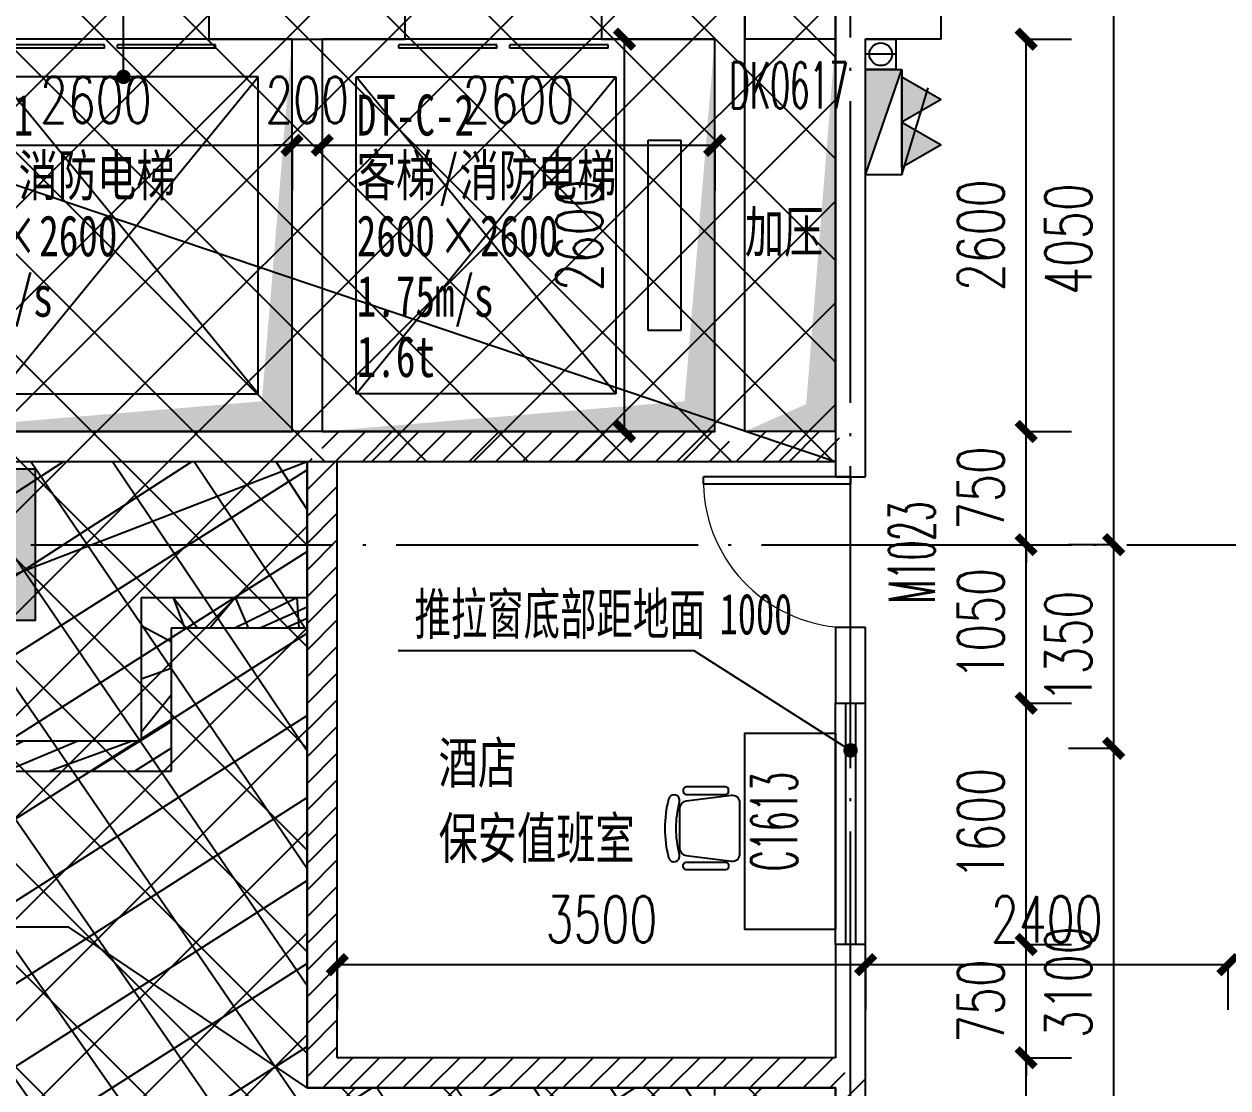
# Model space of a CAD drawing. Header units: millimetres. Extents: x 12325263 to 13848842, y -1463133 to 573208.
# Drawn here: x 12559322 to 12567297, y -877887 to -870837 of the extents above; entities that cross this region are included whole.
import ezdxf
from ezdxf.xclip import XClip

# ---------------------------------------------------------------- set-up
doc = ezdxf.new("R2010")
doc.units = ezdxf.units.MM
doc.header["$LTSCALE"] = 1000
doc.header["$XCLIPFRAME"] = 0
for name, pattern in [('-2F平面$0$DASH', [0.35, 0.25, -0.1]), ('DASH', [0.35, 0.25, -0.1]), ('DASHED', [19.049999999999997, 12.7, -6.35]), ('DOTE', [2.4200000000000004, 2, -0.2, 0.02, -0.2])]:
    doc.linetypes.add(name, pattern=pattern)
for name, color, linetype in [('#s-灭火器', 20, 'Continuous'), ('A-ANNO-DIMS', 83, 'Continuous'), ('A-ANNO-IDEN', 2, 'Continuous'), ('A-ANNO-TEXT', 7, 'Continuous'), ('A-AXIS', 16, 'DOTE'), ('A-COLS', 6, 'Continuous'), ('A-DOOR', 2, 'Continuous'), ('A-WALL', 5, 'Continuous'), ('A-WALL-PATT', 8, 'Continuous'), ('A_WALL(防火墙)', 151, 'Continuous'), ('AXIS', 3, 'Continuous'), ('DIM_COOR', 7, 'Continuous'), ('DOOR_FIRE_TEXT', 7, 'Continuous'), ('EQUIP_消火栓', 7, 'Continuous'), ('fit', 2, 'Continuous'), ('fur202301', 252, 'Continuous'), ('PARTS-STAIR', 2, 'Continuous'), ('PUB_DIM', 83, 'Continuous'), ('PUB_HATCH', 8, 'Continuous'), ('PUB_TEXT', 7, 'Continuous'), ('VPIPE-消防高', 3, 'Continuous'), ('WALL', 5, 'Continuous'), ('WALL-SHATCH', 8, 'Continuous'), ('WINDOW', 4, 'Continuous'), ('WINDOW_TEXT', 7, 'Continuous'), ('建筑-楼板开洞', 251, 'Continuous'), ('水条件', 1, 'Continuous')]:
    doc.layers.add(name, color=color, linetype=linetype)
doc.styles.add('_TCH_DIM_T3', font='SIMPLEX.shx', dxfattribs={"width": 0.7058823529411765, "bigfont": 'GBCBIG.shx'})
doc.styles.add('_TCH_WINDOW', font='SIMPLEX', dxfattribs={"width": 0.7, "height": 3.5, "bigfont": 'GBCBIG'})
doc.styles.add('TITXV', font='', dxfattribs={"width": 0.7})
doc.styles.add('宋体', font='', dxfattribs={"width": 0.65})
doc.styles.get('TITXV').set_extended_font_data('SimSun')
doc.styles.get('宋体').set_extended_font_data('SimSun')
doc.dimstyles.new('_TCH_ARCH&&120', dxfattribs={"dimtxt": 306, "dimasz": 120, "dimexe": 300, "dimexo": 360, "dimgap": 147, "dimtad": 1, "dimdec": 0, "dimzin": 0, "dimdsep": 46, "dimtxsty": '_TCH_DIM_T3', "dimblk": 'ARCHTICK', "dimcen": 0.09, "dimclrt": 7, "dimazin": 2, "dimtfac": 1, "dimtdec": 0, "dimtix": 1, "dimtmove": 2, "dimatfit": 3, "dimfxl": 1, "dimfxlon": 1, "dimtolj": 1, "dimtzin": 0, "dimarcsym": 0})
pattern_1 = [(45, (0, 89.755675), (-88.38838300365748, 88.3883830036575), [])]

# ---------------------------------------------------------------- blocks, each defined once
blk = doc.blocks.new('adgshg13-A$C7F010FC0')
at = {"layer": 'WALL-SHATCH'}
h = blk.add_hatch(color=256, dxfattribs=at)
h.dxf.hatch_style = 1
h.paths.add_polyline_path([(-60384.17120504379, -16880.89509773254), (-763.1647881269455, 197.4793643951416), (12587.61850607395, -13153.30393266678), (12587.61850607395, -157996.0197629929), (-162964.8506313562, -188820.4315237999), (-171262.3814957142, -180522.900662899), (-171262.3814957142, -31310.89849328995), (-150707.1909123659, -10755.70791006088), (-131860.0775495768, -7980.895098209381), (-99162.38149428368, -7980.895098209381), (-99162.38149428368, -4980.895097732544), (-76620.42811572552, -4980.895097732544), (-70107.65229141712, -16880.89509773254)], flags=16)
h.paths.add_polyline_path([(-60091.22944009304, -16380.89510011673), (-646.8769880533218, 646.876989364624), (12987.61850607395, -12987.61850786209), (12987.61850607395, -158331.9049158096), (-163100.5840539932, -189250.3835258484), (-171662.3814958334, -180688.5860877037), (-171662.3814958334, -31145.21306848526), (-150777.8961598873, -10260.7277340889), (-131896.6870943308, -7480.895098209381), (-99562.38149428368, -7480.895098209381), (-99562.38149428368, -4580.895097732544), (-76365.55243730545, -4580.895097732544), (-69907.50581622124, -16380.89510774612)])
blk = doc.blocks.new('A$C4C7A72D3')
at = {"layer": 'fit', "linetype": '-2F平面$0$DASH'}
h = blk.add_hatch(dxfattribs=at)
h.set_pattern_fill('ANSI37', color=8, scale=150)
h.set_pattern_definition([(44.99999999999999, (-711443047.616937, -2542138319.687237), (-336.7596045400931, 336.7596045400928), []), (134.9999999999999, (-711443047.616937, -2542138319.687237), (-336.7596045400928, -336.7596045400931), [])])
h.paths.add_polyline_path([(163881.6410582066, 64587.39208364557), (162601.2287706137, 64362.57132816431), (163439.9728262275, 59585.70995903271), (164227.8248304091, 59724.04463672615), (165144.4022345543, 54503.90228319378), (171152.5879560634, 55558.84810638288), (170599.2941913605, 58709.97915077372), (171386.7466709428, 58849.46565151331), (170669.1301754508, 62935.69982051733), (164365.9030095134, 61828.93797922111)])
h = blk.add_hatch(dxfattribs=at)
h.set_pattern_fill('ANSI32', color=8, scale=20)
h.set_pattern_definition([(44.99999999999999, (-711443082.2047597, -2542138122.700715), (-134.7038418160373, 134.7038418160373), []), (44.99999999999999, (-711442992.4021602, -2542138122.700716), (-134.7038418160373, 134.7038418160373), [])])
h.paths.add_polyline_path([(167412.0052145664, 61247.6116523759), (167377.4146604538, 61444.59767580032), (166294.2893261909, 61254.41601610184), (166458.5711350441, 60318.78927993798), (163602.3715017941, 59817.28428935981), (162832.8031002283, 64200.17265272443), (163916.2288852725, 64390.40558099793), (163881.6408176217, 64587.39204120566), (162601.2287706137, 64362.57132816431), (163439.9728262275, 59585.70995903271), (164227.8248304091, 59724.04463672615), (165023.3448408637, 55193.35504150344), (165220.3313435316, 55227.9428687098), (164424.8113330398, 59758.63246393274), (166690.1454645395, 60156.39060401614), (166525.8636134733, 61092.01758098672)])
h = blk.add_hatch(dxfattribs=at)
h.set_pattern_fill('ANSI31', color=8, scale=20)
h.set_pattern_definition([(44.99999999999999, (-711445672.751024, -2542138983.683714), (-44.90128060534576, 44.90128060534577), [])])
h.paths.add_polyline_path([(167377.4146603141, 61444.597676754), (167574.4011206627, 61479.18574380875), (167418.4437105656, 62364.95512914634), (167221.4572502375, 62330.36706161522)])
at = {"layer": 'fit', "color": 8, "linetype": '-2F平面$0$DASH'}
blk.add_lwpolyline([(163881.6410582066, 64587.39208364557), (162601.2287706137, 64362.57132816431), (163439.9728262275, 59585.70995903271), (164227.8248304091, 59724.04463672615), (165144.4022345543, 54503.90228319378), (171152.5879560634, 55558.84810638288), (170599.2941913605, 58709.97915077372), (171386.7466709428, 58849.46565151331), (170669.1301754508, 62935.69982051733), (164365.9030095134, 61828.93797922111)], close=True, dxfattribs=at)
at = {"layer": 'WALL'}
for p, q in [((166294.2893260717, 61254.4160161044), (167377.4146602154, 61444.59767580195)), ((167377.4146603346, 61444.59767627716), (167574.4011208899, 61479.18574333331)), ((166294.2893261909, 61254.41601610184), (166458.5711350441, 60318.78927993798)), ((166525.8636133522, 61092.01758098719), (167412.0052143335, 61247.6116523745)), ((166525.8636134733, 61092.01758098672), (166690.1454645395, 60156.39060401614)), ((163602.3715017941, 59817.28428935981), (166458.5711350441, 60318.78927993798)), ((164424.8113330398, 59758.63246393274), (166690.1454645395, 60156.39060401614))]:
    blk.add_line(p, q, dxfattribs=at)
at = {"layer": 'WALL', "color": 1}
blk.add_blockref('adgshg13-A$C7F010FC0', (210433.0120974779, 205503.5692701337), dxfattribs=at)
blk = doc.blocks.new('qlzw')
at = {"layer": 'A-AXIS'}
for p, q in [((12431366.81071017, 979489.7590900625), (12431366.81071017, 1082089.759090747)), ((12411416.81071017, 1007589.759090065), (12486866.81071017, 1007589.759090064))]:
    blk.add_line(p, q, dxfattribs=at)
blk = doc.blocks.new('A$C3FC35F4C')
at = {"layer": 'DIM_COOR', "color": 3}
for p, q in [((1000645.045829806, 162896.0337395533), (993859.5947386585, 165185.5284511345)), ((997145.0458303876, 162895.9641586272), (993180.6118974611, 161366.4709472908)), ((995565.9347560816, 159812.2867292138), (992724.6347560815, 159812.2867292138)), ((997145.1283337269, 158745.9641599581), (995565.9347560816, 159812.2867292138))]:
    blk.add_line(p, q, dxfattribs=at)
blk = doc.blocks.new('_FZH')
blk.add_lwpolyline([(-0.5, -0.5), (0.5, -0.5), (0.5, 0.5), (-0.5, 0.5)], close=True)
at = {"layer": 'PUB_HATCH'}
blk.add_solid([(-0.5, -0.5), (0.5, -0.5), (-0.5, 0.5), (0.5, 0.5)], dxfattribs=at)
blk = doc.blocks.new('asdfdsfds')
at = {"layer": 'A-COLS', "xscale": 1600, "yscale": 1000, "zscale": 1000}
blk.add_blockref('_FZH', (-45699.98514391296, 11600.00000000233), dxfattribs=at)
blk = doc.blocks.new('asdfasfasdfas')
at = {"layer": 'PARTS-STAIR'}
for p, q in [((-860.1712815016508, 2100.001007458195), (-860.1738447807729, 0.001007297309115529)), ((-860.1738447807729, 0.001007297309115529), (860.1764080580324, 2099.998992863577)), ((860.1764080580324, 2099.998992863577), (-860.1712815016508, 2100.001007458195)), ((860.1738447807729, -0.001007297309115529), (-860.1712815016508, 2100.001007458195)), ((860.1738447807729, -0.001007297309115529), (860.1764080580324, 2099.998992863577)), ((-1290.171795705333, 1680.001532681054), (-1290.173334321007, 420.0015328919981)), ((-1075.171795690432, 1680.001271106536), (-1290.171795705333, 1680.001532681054)), ((-1075.173334306106, 420.0012713174801), (-1075.171795690432, 1680.001271106536)), ((-1290.173334321007, 420.0015328919981), (-1075.173334306106, 420.0012713174801)), ((-860.1738447807729, 0.001007297309115529), (860.1738447807729, -0.001007297309115529))]:
    blk.add_line(p, q, dxfattribs=at)
blk = doc.blocks.new('_ArchTick')
at = {"color": 0, "linetype": 'ByBlock', "const_width": 0.4}
blk.add_lwpolyline([(-0.5, -0.5), (0.5, 0.5)], dxfattribs=at)
blk = doc.blocks.new('*D5396')
at = {"layer": 'A-ANNO-DIMS', "color": 0, "lineweight": -2, "transparency": 16777216}
for p, q in [((-1514.827746318653, 597.7836512923178), (-1514.827746318653, 296.7836512923178)), ((-1514.827746318653, 596.7836512923178), (1085.172252992168, 596.7836512923178)), ((1085.172252992168, 597.7836512923178), (1085.172252992168, 296.7836512923178))]:
    blk.add_line(p, q, dxfattribs=at)
at = {"layer": 'Defpoints', "color": 0, "transparency": 16777216}
for p in [(-1514.827746318653, 1299.99871909013), (1085.172252992168, 1299.998719090129), (1085.172252992168, 596.7836512923178)]:
    blk.add_point(p, dxfattribs=at)
at = {"layer": 'A-ANNO-DIMS', "color": 0, "lineweight": -2, "transparency": 16777216, "xscale": 120, "yscale": 120, "zscale": 120, "rotation": 180}
blk.add_blockref('_ArchTick', (-1514.827746318653, 596.7836512923178), dxfattribs=at)
at = {"layer": 'A-ANNO-DIMS', "color": 0, "lineweight": -2, "transparency": 16777216, "xscale": 120, "yscale": 120, "zscale": 120}
blk.add_blockref('_ArchTick', (1085.172252992168, 596.7836512923178), dxfattribs=at)
at = {"layer": 'A-ANNO-DIMS', "color": 7, "transparency": 16777216, "insert": (-214.8277466632426, 896.7836512923179), "char_height": 306, "attachment_point": 5, "style": '_TCH_DIM_T3'}
blk.add_mtext('\\A1;2600', dxfattribs=at)
blk = doc.blocks.new('*D5397')
at = {"layer": 'A-ANNO-DIMS', "color": 0, "lineweight": -2, "transparency": 16777216}
for p, q in [((1085.172252992168, 596.7836512923175), (965.1722529921681, 596.7836512923175)), ((1085.172252992168, 597.7836512923175), (1085.172252992168, 296.7836512923175)), ((1085.172252992168, 596.7836512923175), (1285.172252992168, 596.7836512923175)), ((1285.172252992168, 597.7836512923175), (1285.172252992168, 296.7836512923175)), ((1285.172252992168, 596.7836512923175), (1405.172252992168, 596.7836512923175))]:
    blk.add_line(p, q, dxfattribs=at)
at = {"layer": 'Defpoints', "color": 0, "transparency": 16777216}
for p in [(1085.172252992168, 1299.998719090129), (1285.172252992168, 1299.998719090129), (1285.172252992168, 596.7836512923175)]:
    blk.add_point(p, dxfattribs=at)
at = {"layer": 'A-ANNO-DIMS', "color": 0, "lineweight": -2, "transparency": 16777216, "xscale": 120, "yscale": 120, "zscale": 120}
blk.add_blockref('_ArchTick', (1085.172252992168, 596.7836512923175), dxfattribs=at)
at = {"layer": 'A-ANNO-DIMS', "color": 0, "lineweight": -2, "transparency": 16777216, "xscale": 120, "yscale": 120, "zscale": 120, "rotation": 180}
blk.add_blockref('_ArchTick', (1285.172252992168, 596.7836512923175), dxfattribs=at)
at = {"layer": 'A-ANNO-DIMS', "color": 7, "transparency": 16777216, "insert": (1185.172252992168, 896.7836512923175), "char_height": 306, "attachment_point": 5, "style": '_TCH_DIM_T3'}
blk.add_mtext('\\A1;200', dxfattribs=at)
blk = doc.blocks.new('*D5398')
at = {"layer": 'A-ANNO-DIMS', "color": 0, "lineweight": -2, "transparency": 16777216}
for p, q in [((1285.172252992168, 597.7836512923171), (1285.172252992168, 296.7836512923171)), ((1285.172252992168, 596.7836512923171), (3885.172253692523, 596.7836512923171)), ((3885.172253692523, 597.7836512923171), (3885.172253692523, 296.7836512923171))]:
    blk.add_line(p, q, dxfattribs=at)
at = {"layer": 'Defpoints', "color": 0, "transparency": 16777216}
for p in [(1285.172252992168, 1299.998719090129), (3885.172253692523, 1299.998719090129), (3885.172253692523, 596.7836512923171)]:
    blk.add_point(p, dxfattribs=at)
at = {"layer": 'A-ANNO-DIMS', "color": 0, "lineweight": -2, "transparency": 16777216, "xscale": 120, "yscale": 120, "zscale": 120, "rotation": 180}
blk.add_blockref('_ArchTick', (1285.172252992168, 596.7836512923171), dxfattribs=at)
at = {"layer": 'A-ANNO-DIMS', "color": 0, "lineweight": -2, "transparency": 16777216, "xscale": 120, "yscale": 120, "zscale": 120}
blk.add_blockref('_ArchTick', (3885.172253692523, 596.7836512923171), dxfattribs=at)
at = {"layer": 'A-ANNO-DIMS', "color": 7, "transparency": 16777216, "insert": (2585.172253342345, 896.7836512923172), "char_height": 306, "attachment_point": 5, "style": '_TCH_DIM_T3'}
blk.add_mtext('\\A1;2600', dxfattribs=at)
blk = doc.blocks.new('*D5399')
at = {"layer": 'A-ANNO-DIMS', "color": 0, "lineweight": -2, "transparency": 16777216}
for p, q in [((3289.351175632328, 1299.998719340889), (2988.351175632328, 1299.998719340889)), ((3288.351175632327, -1300.001281042816), (3288.351175632328, 1299.998719340889)), ((3289.351175632327, -1300.001281042816), (2988.351175632327, -1300.001281042816))]:
    blk.add_line(p, q, dxfattribs=at)
at = {"layer": 'Defpoints', "color": 0, "transparency": 16777216}
for p in [(3288.351175632328, 1299.998719340889), (3885.172253692523, 1299.998719340889), (3885.172253692522, -1300.001281042816)]:
    blk.add_point(p, dxfattribs=at)
at = {"layer": 'A-ANNO-DIMS', "color": 0, "lineweight": -2, "transparency": 16777216, "xscale": 120, "yscale": 120, "zscale": 120}
for p, rotation in [((3288.351175632328, 1299.998719340889), 90), ((3288.351175632327, -1300.001281042816), 270)]:
    blk.add_blockref('_ArchTick', p, dxfattribs=dict(at, rotation=rotation))
at = {"layer": 'A-ANNO-DIMS', "color": 7, "transparency": 16777216, "insert": (2988.351175632328, -0.001280850962694781), "char_height": 306, "attachment_point": 5, "rotation": 90, "style": '_TCH_DIM_T3'}
blk.add_mtext('\\A1;2600', dxfattribs=at)
blk = doc.blocks.new('管位')
at = {"layer": '水条件'}
blk.add_line((12573125.95161151, 675360.3646074757), (12573125.95161151, 675160.3646074757), dxfattribs=at)
blk.add_lwpolyline([(12573025.95161151, 675360.3646074757), (12573225.95161151, 675360.3646074757), (12573225.95161151, 675160.3646074757), (12573025.95161151, 675160.3646074757)], close=True, dxfattribs=at)
blk = doc.blocks.new('灭火器')
at = {"layer": '#s-灭火器', "ltscale": 1000}
for points in [[(292444.1076592965, 59706.6250948105), (292144.1076592965, 59706.6250948105), (292294.1076592965, 59446.81747367606)], [(292744.1076592965, 59706.6250948105), (292444.1076592965, 59706.6250948105), (292594.1076592965, 59446.81747367606)]]:
    blk.add_hatch(color=256, dxfattribs=at).paths.add_polyline_path(points)
for points in [[(292294.1076592965, 59446.81747367606), (292444.1076592965, 59706.6250948105), (292144.1076592965, 59706.6250948105)], [(292594.1076592965, 59446.81747367606), (292744.1076592965, 59706.6250948105), (292444.1076592965, 59706.6250948105)]]:
    blk.add_lwpolyline(points, close=True, dxfattribs=at)
blk = doc.blocks.new('$TWTSYS$00000508')
for p, q in [((-0.5, 0.5), (0.3236161731911125, 1.224064056863426)), ((-0.5, 0.5), (-0.5, -0.5)), ((-0.5, -0.5), (0.5, 0.5)), ((0.5, 0.5), (-0.5, 0.5)), ((0.5, -0.5), (0.5, 0.5)), ((-0.5, -0.5), (0.5, -0.5))]:
    blk.add_line(p, q)
blk.add_solid([(0.5, -0.5), (0.5, 0.5), (-0.5, -0.5)])
blk = doc.blocks.new('消火栓')
at = {"layer": '#s-灭火器', "rotation": 180.0000000000001}
blk.add_blockref('灭火器', (12864422.05702452, 734931.81413663), dxfattribs=at)
at = {"layer": 'EQUIP_消火栓', "xscale": 700, "yscale": 240, "zscale": 700}
blk.add_blockref('$TWTSYS$00000508', (12571977.94936522, 675105.1890418193), dxfattribs=at)
blk = doc.blocks.new('asdfasfasdfsdf')
at = {"layer": 'VPIPE-消防高'}
blk.add_circle((-3599.999999994412, -2399.999998485786), 75, dxfattribs=at)
at = {"xscale": -1, "rotation": 270}
blk.add_blockref('消火栓', (-678685.1890418809, -12574827.94936371), dxfattribs=at)
at = {"layer": '水条件', "rotation": 270}
blk.add_blockref('管位', (-678860.3646074701, 12570725.95161303), dxfattribs=at)
blk = doc.blocks.new('asdgag办公椅9')
at = {"layer": 'fur202301'}
for points in [[(49161.96669677459, 22959.28683401365), (48976.90145267732, 22774.22158988938, -0.3782424518881291), (48910.84908294119, 22770.10931807477), (48672.20054427534, 22955.72484811675, -0.4511234922854765), (48667.54223588854, 23030.54779804591), (48905.64048856869, 23268.64605076518, -0.4511234922854791), (48980.46343849786, 23263.98774238583), (49166.07896857709, 23025.33920375071, -0.3782424518881264)], [(49232.06863438152, 23064.74411069788), (49224.99756657146, 23057.6730428841, -0.4142135623730951), (49196.71329532377, 23057.67304288223), (49012.86553220078, 23241.52080597728, -0.4142135623730951), (49012.86553219706, 23269.80507722404), (49019.93660000898, 23276.87614503596, -0.4142135623730951), (49048.22087125666, 23276.87614503969), (49232.06863437966, 23093.02838194463, -0.4142135623730951)], [(49193.17776142247, 22990.49789866898, -1), (49257.78500333801, 22952.40716105606, -0.1270166537925833), (48983.78112564981, 22678.40328332409, -0.9999999999999882), (48945.69038802572, 22743.01052523591, 0.1270166537925834)], [(48871.4441760052, 22704.11965226382), (48878.51524381526, 22711.19072007667, 0.4142135623730951), (48878.5152438134, 22739.47499132343), (48694.6674806904, 22923.32275441755, 0.4142135623730951), (48666.38320944272, 22923.32275441661), (48659.31214163266, 22916.25168660376, 0.4142135623730951), (48659.31214163452, 22887.96741535608), (48843.15990475751, 22704.11965226289, 0.4142135623730951)]]:
    blk.add_lwpolyline(points, format="xyb", close=True, dxfattribs=at)
blk = doc.blocks.new('sdfgsdffhg')
at = {"layer": 'fur202301', "linetype": 'Continuous', "extrusion": (2.170334344805952e-40, 1.282845830419528e-47, -1), "elevation": -1.068789808654389e-08}
blk.add_lwpolyline([(16386.6261077635, -1480.047475090018), (16386.6260633897, -2780.36570142745), (16986.6260633897, -2780.365728500998), (16986.6261077635, -1480.047502163565)], close=True, dxfattribs=at)
at = {"layer": 'fur202301', "xscale": -1, "zscale": -1, "rotation": 314.9967020325728}
blk.add_blockref('asdgag办公椅9', (1105.178547952324, -52977.31950327544, 1.068789808654389e-08), dxfattribs=at)
blk = doc.blocks.new('*D4606')
at = {"layer": 'Defpoints', "color": 0, "transparency": 16777216}
for p in [(12564696.81071034, -870936.7857480065), (12565960, -870936.7857480065), (12564696.81071034, -873536.7857494808)]:
    blk.add_point(p, dxfattribs=at)
at = {"layer": 'PUB_DIM', "color": 0, "lineweight": -2, "transparency": 16777216}
for p, q in [((12565959, -870936.7857480065), (12566260, -870936.7857480065)), ((12565960, -873536.7857494808), (12565960, -870936.7857480065)), ((12565959, -873536.7857494808), (12566260, -873536.7857494808))]:
    blk.add_line(p, q, dxfattribs=at)
at = {"layer": 'PUB_DIM', "color": 0, "lineweight": -2, "transparency": 16777216, "xscale": 120, "yscale": 120, "zscale": 120}
for p, rotation in [((12565960, -870936.7857480065), 90), ((12565960, -873536.7857494808), 270)]:
    blk.add_blockref('_ArchTick', p, dxfattribs=dict(at, rotation=rotation))
at = {"layer": 'PUB_DIM', "color": 7, "transparency": 16777216, "insert": (12565660, -872236.7857487417), "char_height": 306, "attachment_point": 5, "rotation": 90, "style": '_TCH_DIM_T3'}
blk.add_mtext('\\A1;2600', dxfattribs=at)
blk = doc.blocks.new('*D4607')
at = {"layer": 'Defpoints', "color": 0, "transparency": 16777216}
for p in [(12564696.81071034, -873536.7857494808), (12565960, -873536.7857494808), (12564696.81071034, -874286.7857499644)]:
    blk.add_point(p, dxfattribs=at)
at = {"layer": 'PUB_DIM', "color": 0, "lineweight": -2, "transparency": 16777216}
for p, q in [((12565960, -873536.7857494808), (12565960, -873416.7857494808)), ((12565959, -873536.7857494808), (12566260, -873536.7857494808)), ((12565960, -874286.7857499644), (12565960, -873536.7857494808)), ((12565959, -874286.7857499644), (12566260, -874286.7857499644)), ((12565960, -874286.7857499644), (12565960, -874406.7857499644))]:
    blk.add_line(p, q, dxfattribs=at)
at = {"layer": 'PUB_DIM', "color": 0, "lineweight": -2, "transparency": 16777216, "xscale": 120, "yscale": 120, "zscale": 120}
for p, rotation in [((12565960, -873536.7857494808), 270), ((12565960, -874286.7857499644), 90)]:
    blk.add_blockref('_ArchTick', p, dxfattribs=dict(at, rotation=rotation))
at = {"layer": 'PUB_DIM', "color": 7, "transparency": 16777216, "insert": (12565660, -873911.7857497206), "char_height": 306, "attachment_point": 5, "rotation": 90, "style": '_TCH_DIM_T3'}
blk.add_mtext('\\A1;750', dxfattribs=at)
blk = doc.blocks.new('*D4608')
at = {"layer": 'Defpoints', "color": 0, "transparency": 16777216}
for p in [(12564696.81071034, -874286.7857499644), (12565960, -874286.7857499644), (12564696.81071034, -875336.7857488965)]:
    blk.add_point(p, dxfattribs=at)
at = {"layer": 'PUB_DIM', "color": 0, "lineweight": -2, "transparency": 16777216}
for p, q in [((12565959, -874286.7857499644), (12566260, -874286.7857499644)), ((12565960, -875336.7857488965), (12565960, -874286.7857499644)), ((12565959, -875336.7857488965), (12566260, -875336.7857488965))]:
    blk.add_line(p, q, dxfattribs=at)
at = {"layer": 'PUB_DIM', "color": 0, "lineweight": -2, "transparency": 16777216, "xscale": 120, "yscale": 120, "zscale": 120}
for p, rotation in [((12565960, -874286.7857499644), 90), ((12565960, -875336.7857488965), 270)]:
    blk.add_blockref('_ArchTick', p, dxfattribs=dict(at, rotation=rotation))
at = {"layer": 'PUB_DIM', "color": 7, "transparency": 16777216, "insert": (12565660, -874811.7857494286), "char_height": 306, "attachment_point": 5, "rotation": 90, "style": '_TCH_DIM_T3'}
blk.add_mtext('\\A1;1050', dxfattribs=at)
blk = doc.blocks.new('*D4609')
at = {"layer": 'Defpoints', "color": 0, "transparency": 16777216}
for p in [(12564696.81071034, -875336.7857488965), (12565960, -875336.7857488965), (12564696.81071034, -876936.7857488967)]:
    blk.add_point(p, dxfattribs=at)
at = {"layer": 'PUB_DIM', "color": 0, "lineweight": -2, "transparency": 16777216}
for p, q in [((12565959, -875336.7857488965), (12566260, -875336.7857488965)), ((12565960, -876936.7857488967), (12565960, -875336.7857488965)), ((12565959, -876936.7857488967), (12566260, -876936.7857488967))]:
    blk.add_line(p, q, dxfattribs=at)
at = {"layer": 'PUB_DIM', "color": 0, "lineweight": -2, "transparency": 16777216, "xscale": 120, "yscale": 120, "zscale": 120}
for p, rotation in [((12565960, -875336.7857488965), 90), ((12565960, -876936.7857488967), 270)]:
    blk.add_blockref('_ArchTick', p, dxfattribs=dict(at, rotation=rotation))
at = {"layer": 'PUB_DIM', "color": 7, "transparency": 16777216, "insert": (12565660, -876136.7857488947), "char_height": 306, "attachment_point": 5, "rotation": 90, "style": '_TCH_DIM_T3'}
blk.add_mtext('\\A1;1600', dxfattribs=at)
blk = doc.blocks.new('*D4610')
at = {"layer": 'Defpoints', "color": 0, "transparency": 16777216}
for p in [(12564696.81071034, -876936.7857488967), (12565960, -876936.7857488967), (12564696.81071034, -877686.7857499091)]:
    blk.add_point(p, dxfattribs=at)
at = {"layer": 'PUB_DIM', "color": 0, "lineweight": -2, "transparency": 16777216}
for p, q in [((12565960, -876936.7857488967), (12565960, -876816.7857488967)), ((12565959, -876936.7857488967), (12566260, -876936.7857488967)), ((12565960, -877686.7857499091), (12565960, -876936.7857488967)), ((12565959, -877686.7857499091), (12566260, -877686.7857499091)), ((12565960, -877686.7857499091), (12565960, -877806.7857499091))]:
    blk.add_line(p, q, dxfattribs=at)
at = {"layer": 'PUB_DIM', "color": 0, "lineweight": -2, "transparency": 16777216, "xscale": 120, "yscale": 120, "zscale": 120}
for p, rotation in [((12565960, -876936.7857488967), 270), ((12565960, -877686.7857499091), 90)]:
    blk.add_blockref('_ArchTick', p, dxfattribs=dict(at, rotation=rotation))
at = {"layer": 'PUB_DIM', "color": 7, "transparency": 16777216, "insert": (12565660, -877311.7857494008), "char_height": 306, "attachment_point": 5, "rotation": 90, "style": '_TCH_DIM_T3'}
blk.add_mtext('\\A1;750', dxfattribs=at)
blk = doc.blocks.new('*D4611')
at = {"layer": 'Defpoints', "color": 0, "transparency": 16777216}
for p in [(12564696.81071034, -877686.7857499091), (12565960, -877686.7857499091), (12564696.81071034, -880886.7857499644)]:
    blk.add_point(p, dxfattribs=at)
at = {"layer": 'PUB_DIM', "color": 0, "lineweight": -2, "transparency": 16777216}
for p, q in [((12565959, -877686.7857499091), (12566260, -877686.7857499091)), ((12565960, -880886.7857499644), (12565960, -877686.7857499091)), ((12565959, -880886.7857499644), (12566260, -880886.7857499644))]:
    blk.add_line(p, q, dxfattribs=at)
at = {"layer": 'PUB_DIM', "color": 0, "lineweight": -2, "transparency": 16777216, "xscale": 120, "yscale": 120, "zscale": 120}
for p, rotation in [((12565960, -877686.7857499091), 90), ((12565960, -880886.7857499644), 270)]:
    blk.add_blockref('_ArchTick', p, dxfattribs=dict(at, rotation=rotation))
at = {"layer": 'PUB_DIM', "color": 7, "transparency": 16777216, "insert": (12565660, -879286.7857499347), "char_height": 306, "attachment_point": 5, "rotation": 90, "style": '_TCH_DIM_T3'}
blk.add_mtext('\\A1;3200', dxfattribs=at)
blk = doc.blocks.new('*D4634')
at = {"layer": 'Defpoints', "color": 0, "transparency": 16777216}
for p in [(12566540.00052233, -870236.7857595088), (12567196.81120635, -870236.7857595088), (12567196.81133394, -874286.7857229711)]:
    blk.add_point(p, dxfattribs=at)
at = {"layer": 'PUB_DIM', "color": 0, "lineweight": -2, "transparency": 16777216}
for p, q in [((12566541.00052233, -870236.7857595088), (12566240.00052233, -870236.7857595088)), ((12566540.00052233, -874286.7857229711), (12566540.00052233, -870236.7857595088)), ((12566541.00052233, -874286.7857229711), (12566240.00052233, -874286.7857229711))]:
    blk.add_line(p, q, dxfattribs=at)
at = {"layer": 'PUB_DIM', "color": 0, "lineweight": -2, "transparency": 16777216, "xscale": 120, "yscale": 120, "zscale": 120}
for p, rotation in [((12566540.00052233, -870236.7857595088), 90), ((12566540.00052233, -874286.7857229711), 270)]:
    blk.add_blockref('_ArchTick', p, dxfattribs=dict(at, rotation=rotation))
at = {"layer": 'PUB_DIM', "color": 7, "transparency": 16777216, "insert": (12566240.00052233, -872261.785741238), "char_height": 306, "attachment_point": 5, "rotation": 90, "style": '_TCH_DIM_T3'}
blk.add_mtext('\\A1;4050', dxfattribs=at)
blk = doc.blocks.new('*D4635')
at = {"layer": 'Defpoints', "color": 0, "transparency": 16777216}
for p in [(12566540.00060739, -874286.7857229717), (12567196.81133394, -874286.7857229717), (12567196.81137647, -875636.7858688257)]:
    blk.add_point(p, dxfattribs=at)
at = {"layer": 'PUB_DIM', "color": 0, "lineweight": -2, "transparency": 16777216}
for p, q in [((12566541.00060739, -874286.7857229717), (12566240.00060739, -874286.7857229717)), ((12566540.00060739, -875636.7858688257), (12566540.00060739, -874286.7857229717)), ((12566541.00060739, -875636.7858688257), (12566240.00060739, -875636.7858688257))]:
    blk.add_line(p, q, dxfattribs=at)
at = {"layer": 'PUB_DIM', "color": 0, "lineweight": -2, "transparency": 16777216, "xscale": 120, "yscale": 120, "zscale": 120}
for p, rotation in [((12566540.00060739, -874286.7857229717), 90), ((12566540.00060739, -875636.7858688257), 270)]:
    blk.add_blockref('_ArchTick', p, dxfattribs=dict(at, rotation=rotation))
at = {"layer": 'PUB_DIM', "color": 7, "transparency": 16777216, "insert": (12566240.00060739, -874961.7857958967), "char_height": 306, "attachment_point": 5, "rotation": 90, "style": '_TCH_DIM_T3'}
blk.add_mtext('\\A1;1350', dxfattribs=at)
blk = doc.blocks.new('*D4636')
at = {"layer": 'Defpoints', "color": 0, "transparency": 16777216}
for p in [(12566540.00067749, -875636.7858688252), (12567196.81137647, -875636.7858688252), (12567196.81147413, -878736.7857533478)]:
    blk.add_point(p, dxfattribs=at)
at = {"layer": 'PUB_DIM', "color": 0, "lineweight": -2, "transparency": 16777216}
for p, q in [((12566541.00067749, -875636.7858688252), (12566240.00067749, -875636.7858688252)), ((12566540.00067749, -878736.7857533478), (12566540.00067749, -875636.7858688252)), ((12566541.00067749, -878736.7857533478), (12566240.00067749, -878736.7857533478))]:
    blk.add_line(p, q, dxfattribs=at)
at = {"layer": 'PUB_DIM', "color": 0, "lineweight": -2, "transparency": 16777216, "xscale": 120, "yscale": 120, "zscale": 120}
for p, rotation in [((12566540.00067749, -875636.7858688252), 90), ((12566540.00067749, -878736.7857533478), 270)]:
    blk.add_blockref('_ArchTick', p, dxfattribs=dict(at, rotation=rotation))
at = {"layer": 'PUB_DIM', "color": 7, "transparency": 16777216, "insert": (12566240.00067749, -877186.7858110844), "char_height": 306, "attachment_point": 5, "rotation": 90, "style": '_TCH_DIM_T3'}
blk.add_mtext('\\A1;3100', dxfattribs=at)
blk = doc.blocks.new('*D4767')
at = {"layer": 'A-ANNO-DIMS', "color": 0, "lineweight": -2, "transparency": 16777216}
for p, q in [((12564896.81071023, -877068.9999999953), (12564896.81071023, -877369.9999999953)), ((12564896.81071023, -877069.9999999953), (12567296.81071018, -877069.9999999953)), ((12567296.81071018, -877068.9999999953), (12567296.81071018, -877369.9999999953))]:
    blk.add_line(p, q, dxfattribs=at)
at = {"layer": 'Defpoints', "color": 0, "transparency": 16777216}
for p in [(12564896.81071023, -876250.000000148), (12567296.81071018, -876250), (12567296.81071018, -877069.9999999953)]:
    blk.add_point(p, dxfattribs=at)
at = {"layer": 'A-ANNO-DIMS', "color": 0, "lineweight": -2, "transparency": 16777216, "xscale": 120, "yscale": 120, "zscale": 120, "rotation": 180}
blk.add_blockref('_ArchTick', (12564896.81071023, -877069.9999999953), dxfattribs=at)
at = {"layer": 'A-ANNO-DIMS', "color": 0, "lineweight": -2, "transparency": 16777216, "xscale": 120, "yscale": 120, "zscale": 120}
blk.add_blockref('_ArchTick', (12567296.81071018, -877069.9999999953), dxfattribs=at)
at = {"layer": 'A-ANNO-DIMS', "color": 7, "transparency": 16777216, "insert": (12566096.81071021, -876769.9999999953), "char_height": 306, "attachment_point": 5, "style": '_TCH_DIM_T3'}
blk.add_mtext('\\A1;2400', dxfattribs=at)
blk = doc.blocks.new('*D4768')
at = {"layer": 'A-ANNO-DIMS', "color": 0, "lineweight": -2, "transparency": 16777216}
for p, q in [((12561396.81071037, -877069.0000001772), (12561396.81071037, -877370.0000001772)), ((12561396.81071037, -877070.0000001772), (12564896.81071023, -877070.0000001772)), ((12564896.81071023, -877069.0000001772), (12564896.81071023, -877370.0000001772))]:
    blk.add_line(p, q, dxfattribs=at)
at = {"layer": 'Defpoints', "color": 0, "transparency": 16777216}
for p in [(12561396.81071037, -876250.0000003638), (12564896.81071023, -876250.000000148), (12564896.81071023, -877070.0000001772)]:
    blk.add_point(p, dxfattribs=at)
at = {"layer": 'A-ANNO-DIMS', "color": 0, "lineweight": -2, "transparency": 16777216, "xscale": 120, "yscale": 120, "zscale": 120, "rotation": 180}
blk.add_blockref('_ArchTick', (12561396.81071037, -877070.0000001772), dxfattribs=at)
at = {"layer": 'A-ANNO-DIMS', "color": 0, "lineweight": -2, "transparency": 16777216, "xscale": 120, "yscale": 120, "zscale": 120}
blk.add_blockref('_ArchTick', (12564896.81071023, -877070.0000001772), dxfattribs=at)
at = {"layer": 'A-ANNO-DIMS', "color": 7, "transparency": 16777216, "insert": (12563146.8107103, -876770.0000001772), "char_height": 306, "attachment_point": 5, "style": '_TCH_DIM_T3'}
blk.add_mtext('\\A1;3500', dxfattribs=at)
blk = doc.blocks.new('$DorLib2D$00000001')
for p, q in [((0.45, 0.9750000000000001), (0.5000000000000002, 0.9750000000000001)), ((0.45, 0), (0.45, 0.9750000000000001)), ((0.5, 0), (0.5, 0.9750000000000001)), ((0.5, 0), (0.45, 0))]:
    blk.add_line(p, q)
at = {"lineweight": 13}
blk.add_arc((0.475, 0), 0.975, 91.4692835813538, 180, dxfattribs=at)
blk = doc.blocks.new('$DORLIB2D$00000127')
at = {"color": 0}
for points in [[(-0.5333333333328483, 0.7948983154366971), (-0.5333333333328483, 0.690405644187237)], [(-0.03333333333284827, 0.7948983154366971), (-0.5333333333328483, 0.7948983154366971)], [(-0.03333333333284827, 0.7948983154366971), (-0.03333333333284827, 0.690405644187237)], [(0.5333333333328483, 0.7948983154366971), (0.03333333333284827, 0.7948983154366971)], [(0.03333333333284827, 0.7948983154366971), (0.03333333333284827, 0.690405644187237)], [(0.5333333333328483, 0.7948983154366971), (0.5333333333328483, 0.690405644187237)], [(-0.03333333333284827, 0.690405644187237), (-0.5333333333328483, 0.690405644187237)], [(0.5333333333328483, 0.690405644187237), (0.03333333333284827, 0.690405644187237)], [(0.5, 0.4999999999999858), (-0.5, 0.4999999999999858)]]:
    blk.add_lwpolyline(points, dxfattribs=at)
blk = doc.blocks.new('$WINLIB2D$00000001')
at = {"color": 0}
for points in [[(-0.4999999999999964, 0.5000000000000142), (-0.4999999999999964, -0.4999999999999858)], [(-0.4999999999999964, 0.5000000000000142), (0.5000000000000036, 0.5000000000000142)], [(0.5000000000000036, -0.4999999999999858), (0.5000000000000036, 0.5000000000000142)], [(0.5000000000000036, 0.1666666666666714), (-0.4999999999999964, 0.1666666666666714)], [(0.5000000000000036, -0.1666666666666572), (-0.4999999999999964, -0.1666666666666572)], [(-0.4999999999999964, -0.4999999999999858), (0.5000000000000036, -0.4999999999999858)]]:
    blk.add_lwpolyline(points, dxfattribs=at)
blk = doc.blocks.new('asdfasdfsfsd')
at = {"layer": '建筑-楼板开洞'}
h = blk.add_hatch(color=256, dxfattribs=at)
h.dxf.hatch_style = 1
h.paths.add_polyline_path([(1085.172252992168, 1299.998719451251), (1085.172252349555, -1300.001280049561), (-1514.827746318653, -1300.001280681696), (885.1722523495555, -1100.001280049561)])
h = blk.add_hatch(color=256, dxfattribs=at)
h.dxf.hatch_style = 1
h.paths.add_polyline_path([(3885.172252992168, 1299.998719450785), (3885.172252349555, -1300.001280050026), (1285.172253681347, -1300.001280682161), (3685.172252349555, -1100.001280050026)])
for points in [[(-1514.827746318653, -1300.001281042816), (1085.172252992168, -1300.001281042816), (1085.172252992168, 1299.99871909013), (-1514.827746318653, 1299.99871909013)], [(1285.172252992168, -1300.001281042816), (3885.172252302989, -1300.001281042816), (3885.172252302989, 1299.99871909013), (1285.172252992168, 1299.99871909013)]]:
    blk.add_lwpolyline(points, close=True, dxfattribs=at)
blk.add_blockref('asdfasfasdfas', (-0.001281639561057091, -1050.000000080559))
at = {"xscale": -1}
blk.add_blockref('asdfasfasdfas', (2370.345788305625, -1050.000000080559), dxfattribs=at)
at = {"layer": 'A-ANNO-TEXT', "style": 'TITXV', "width": 0.7}
for s, p in [('DT-C-1', (-1406.27807287313, 660.9195196747314)), ('DT-C-2', (1514.067076357082, 660.922412937507)), ('客梯', (-1406.27807287313, 260.9195196747314)), ('消防电梯', (-725.7717437592063, 260.9195196747314)), ('客梯', (1514.067076357082, 260.922412937507)), ('消防电梯', (2194.573405471006, 260.922412937507)), ('/', (-861.8730095819911, 260.9195196747314)), ('/', (2058.472139648221, 260.922412937507)), ('2600', (-1406.27807287313, -139.0804803252686)), ('×', (-861.8730095819911, -139.0804803252686)), ('2600', (-589.6704779364215, -139.0804803252686)), ('2600', (1514.067076357082, -139.077587062493)), ('×', (2058.472139648221, -139.077587062493)), ('2600', (2330.67467129379, -139.077587062493)), ('1.75m/s', (-1406.27807287313, -539.0804803252686)), ('1.75m/s', (1514.067076357082, -539.077587062493)), ('1.6t', (-1406.27807287313, -939.0804803252686)), ('1.6t', (1514.067076357082, -939.077587062493))]:
    blk.add_text(s, height=271.8987341772152, dxfattribs=at).set_placement(p)
at = {"layer": 'A-ANNO-DIMS'}
for p1, p2, distance, picture, middle in [((3885.172253692522, -1300.001281042816), (3885.172253692523, 1299.998719340889), 596.8210780601953, '*D5399', (2988.351175632328, -0.001280850962694781)), ((-1514.827746318653, 1299.99871909013), (1085.172252992168, 1299.998719090129), -703.2150677978112, '*D5396', (-214.8277466632426, 896.7836512923179)), ((1085.172252992168, 1299.998719090129), (1285.172252992168, 1299.998719090129), -703.2150677978117, '*D5397', (1185.172252992168, 896.7836512923175)), ((1285.172252992168, 1299.998719090129), (3885.172253692523, 1299.998719090129), -703.2150677978119, '*D5398', (2585.172253342345, 896.7836512923172))]:
    dim = blk.add_aligned_dim(p1=p1, p2=p2, distance=distance, dimstyle='_TCH_ARCH&&120', dxfattribs=at)
    dim.commit()
    dim.dimension.update_dxf_attribs({"geometry": picture, "text_midpoint": middle})

msp = doc.modelspace()

# ---------------------------------------------------------------- block references
ref = msp.add_blockref('A$C4C7A72D3', (12385714.85333347, -906209.5211575599), dxfattribs=dict(rotation=350.041249254255))
XClip(ref).set_block_clipping_path([(223442.85848776624, 85923.1187333744), (220542.79614323564, 85923.14223919064), (220542.85794921033, 89292.82327550603), (211526.91503559053, 89292.81013112981), (210631.4331447985, 94392.80805835268), (206113.36859029531, 94392.80254184548), (206001.43151877634, 95030.31273446558), (204376.28265885077, 94744.96136868373), (203364.45700568333, 100506.90300529171), (197947.39471226372, 99555.74826742522), (192482.34284747206, 130679.47653937805), (190118.78045936674, 130264.45040162886), (191623.4071957469, 121695.64270786336), (177046.6486519482, 119136.20117008407), (175707.6223907359, 126760.84837657143), (173902.98837133497, 128026.4039125028), (169528.38544615544, 127258.29032698018), (169070.09673948586, 129868.3614864857), (163308.25174581818, 128856.66933918069), (163766.52659606002, 126246.61717005563), (159679.17951310053, 125528.91809214232), (170669.68883746117, 62935.797914044), (167222.1989369914, 62330.4650948944), (167939.77594909444, 58243.68085931754), (171386.95287966542, 58848.291248798836), (172857.06567938626, 50477.00326481927), (165962.5026008021, 49266.42308983533), (168037.78130347654, 37447.17964484263), (140649.95849708281, 32638.23901064042), (115387.97992391884, 28202.578178789467), (95598.7254695911, 140907.4332163476), (226939.47610990703, 163968.86685004015), (240128.69528115913, 88852.8973128139)])

# ---------------------------------------------------------------- next in the draw order: hatches: boundary and pattern name
at = {"layer": 'A-WALL-PATT'}
h = msp.add_hatch(dxfattribs=at)
h.set_pattern_fill('ANSI37', color=252, scale=300)
h.set_pattern_definition([(45, (0, 0), (-336.7596045400932, 336.7596045400933), []), (135, (0, 0), (-336.7596045400933, -336.7596045400932), [])])
h.paths.add_polyline_path([(12620650.38539265, -860223.049545848), (12617794.01669246, -859721.9664210133), (12618376.87432261, -856402.6014028846), (12609496.81071035, -854843.4109470441), (12609496.81071042, -849665.3933075985), (12605046.82107976, -848884.0485656845), (12605046.82107976, -848236.7857491444), (12604796.81071017, -848236.7857491444), (12604796.81071017, -848236.7857491443), (12603396.81071044, -848236.7857491443), (12603396.81071044, -842386.6778365278), (12597896.76327217, -842386.7857499598), (12597896.75844258, -819486.8319266622), (12597896.56664498, -810786.7857490125), (12595496.84294047, -810786.7840569976), (12595496.91654426, -819486.7121946897), (12580697.16551158, -819486.6973693409), (12580696.91490234, -811745.364390531), (12579138.33626164, -810186.7857498282), (12574696.81070917, -810186.6886267307), (12574696.81070977, -807536.7857495192), (12568846.8107105, -807536.7857494679), (12568846.8107105, -810186.7646491289), (12564696.93141798, -810186.7875372835), (12564696.81071043, -873736.7857502772), (12561196.81071067, -873736.7857502772), (12561196.81071058, -877886.7857499092), (12564696.8107102, -877886.785749909), (12564696.84673882, -886386.78574996), (12557696.81071021, -886386.7857501055), (12557696.8107105, -898386.8849188404), (12504241.55586849, -898386.8837259213), (12504241.55586849, -783957.9697023563), (12634041.2748256, -783957.9697023565), (12627930.11774737, -818762.8185394118)])
at = {"layer": '建筑-楼板开洞'}
h = msp.add_hatch(color=256, dxfattribs=at)
h.dxf.hatch_style = 1
h.paths.add_polyline_path([(12564696.81070924, -870936.7857481274), (12564696.81070959, -873536.7857520466), (12564096.8210777, -873536.7857520364), (12564503.13316675, -873355.3144360969)])

# ---------------------------------------------------------------- next in the draw order: linework, layer by layer
at = {"layer": 'PUB_HATCH', "color": 6, "elevation": 9.610333750321524e-09}
msp.add_lwpolyline([(12603396.81071044, -842386.6778365278), (12597896.76327217, -842386.7857499598), (12597896.75844258, -819486.8319266622), (12597896.56664498, -810786.7857490125), (12595496.84294047, -810786.7840569976), (12595496.91654426, -819486.7121946897), (12580697.16551158, -819486.6973693409), (12580696.91490234, -811745.364390531), (12579138.33626164, -810186.7857498282), (12574696.81070917, -810186.6886267307), (12574696.81070977, -807536.7857495192), (12568846.8107105, -807536.7857494679), (12568846.8107105, -810186.7646491289), (12564696.93141798, -810186.7875372835), (12564696.81071043, -873736.7857502772), (12561196.81071067, -873736.7857502772), (12561196.81071058, -877886.7857499092), (12564696.8107102, -877886.785749909), (12564696.84673882, -886386.78574996), (12557696.81071021, -886386.7857501055), (12557696.8107105, -898386.8849188404), (12504241.55586849, -898386.8837259213)], dxfattribs=at)

# ---------------------------------------------------------------- next in the draw order: block references
at = {"color": 2}
msp.add_blockref('qlzw', (133430.0000000149, -1881876.544840029), dxfattribs=at)
for name, p in [('asdfdsfds', (12604296.79585456, -885886.7857501893)), ('A$C3FC35F4C', (11564053.04615434, -1036633.124346181)), ('asdfasfasdfsdf', (12568596.81071039, -868636.7857495208)), ('asdfasdfsfsd', (12560011.64882437, -872236.7844691682, -3.911958086841667e-08))]:
    msp.add_blockref(name, p)

# ---------------------------------------------------------------- next in the draw order: block references
msp.add_blockref('sdfgsdffhg', (12581083.89862993, -874056.803858311, -9.610333750321248e-09))

# ---------------------------------------------------------------- next in the draw order: hatches: boundary and pattern name
at = {"layer": 'A-WALL-PATT'}
h = msp.add_hatch(dxfattribs=at)
h.set_pattern_fill('普通砖', color=256, scale=50, style=0)
h.set_pattern_definition(pattern_1)
h.paths.add_polyline_path([(12563996.81071036, -873603.452416571), (12563896.81071034, -873536.7857502655), (12561296.8107104, -873536.7857499667), (12561296.81071044, -873670.1190832593), (12561396.81071046, -873736.7857495418), (12563996.8107104, -873736.7857499667)])
h = msp.add_hatch(dxfattribs=at)
h.set_pattern_fill('普通砖', color=256, scale=50, style=0)
h.set_pattern_definition(pattern_1)
h.paths.add_polyline_path([(12564763.47737707, -873636.7857504649), (12564696.81071034, -873536.7857494808), (12564096.81071034, -873536.7857494808), (12563996.81071036, -873603.452416571), (12563996.8107104, -873736.7857499667), (12564696.81071046, -873736.7857519445)])
h = msp.add_hatch(dxfattribs=at)
h.set_pattern_fill('普通砖', color=256, scale=50, style=0)
h.set_pattern_definition(pattern_1)
h.paths.add_polyline_path([(12561196.81071037, -877886.7857499092), (12561396.81071038, -877686.7857499091), (12561396.81071046, -873736.7857495418), (12561296.81071044, -873670.1190832593), (12561196.81071046, -873736.7857502694)])
h = msp.add_hatch(dxfattribs=at)
h.set_pattern_fill('普通砖', color=256, scale=50, style=0)
h.set_pattern_definition(pattern_1)
h.paths.add_polyline_path([(12564763.47737704, -877786.785749929), (12564696.81071038, -877686.7857499091), (12561396.81071038, -877686.7857499091), (12561196.81071037, -877886.7857499092), (12564696.81071043, -877886.7857499092)])
h = msp.add_hatch(dxfattribs=at)
h.set_pattern_fill('普通砖', color=256, scale=50, style=0)
h.set_pattern_definition(pattern_1)
h.paths.add_polyline_path([(12564796.81071013, -886453.4524170217), (12564896.81071002, -886386.785751198), (12564896.81071031, -877786.7857499687), (12564763.47737704, -877786.785749929), (12564696.81071043, -877886.7857499092), (12564696.81071025, -886386.7857499006)])

# ---------------------------------------------------------------- next in the draw order: linework, layer by layer
at = {"layer": 'A-ANNO-IDEN'}
msp.add_line((12559980, -871186.7844320247), (12559980, -870000.0000000016), dxfattribs=at)
at = {"layer": 'A-ANNO-IDEN', "const_width": 48}
msp.add_lwpolyline([(12559980, -871210.7844320247, 1), (12559980, -871162.7844320247, 1)], format="xyb", close=True, dxfattribs=at)
at = {"layer": 'A-WALL'}
for p, q in [((12565396.80622185, -870936.7857480065), (12565396.8062219, -870636.7857506662)), ((12560546.82107666, -870736.7857497038), (12560546.82107666, -870936.7857505063)), ((12561846.82107666, -870936.7857505063), (12561846.82107666, -870736.7857497148)), ((12563146.82107666, -870736.7857497259), (12563146.82107666, -870936.7857505063)), ((12564096.81071039, -870936.7857490982), (12564096.81071045, -870736.7857490977)), ((12564696.81071045, -870736.7857490977), (12564696.81071045, -870936.7857486979)), ((12560546.82107666, -870936.7857505063), (12561846.82107666, -870936.7857505063)), ((12563146.82107666, -870936.7857505063), (12563896.81071039, -870936.7857502684)), ((12563896.81071034, -873536.7857502655), (12563896.81071039, -870936.7857502684)), ((12564096.81071034, -873536.7857494808), (12564096.81071039, -870936.7857490982)), ((12564696.81071034, -873536.7857494808), (12564696.81071039, -870936.7857490982)), ((12564896.8107104, -873636.7857499688), (12564896.81071039, -870936.7857480065)), ((12565396.80622185, -870936.7857480065), (12564896.81071039, -870936.7857480065)), ((12561296.8107104, -873536.7857499667), (12558496.81071034, -873536.7857502694)), ((12564896.81071046, -873836.7857515755), (12564896.8107104, -873636.7857499688)), ((12561196.81071046, -873736.7857502694), (12558296.81071033, -873736.7857502694)), ((12564696.81071046, -873736.7857519445), (12564696.8107103, -873836.7857515715)), ((12564696.8107103, -873836.7857515715), (12564896.81071046, -873836.7857515755)), ((12564896.81071044, -874836.7857491341), (12564696.81071028, -874836.7857491301)), ((12564696.81071028, -874836.7857491301), (12564696.81071027, -875336.7857491301)), ((12564896.81071043, -875336.7857491341), (12564896.81071044, -874836.7857491341)), ((12564696.81071027, -875336.7857491301), (12564896.81071043, -875336.7857491341)), ((12564896.81071039, -876936.7857491343), (12564696.81071024, -876936.7857491301)), ((12564696.81071024, -876936.7857491301), (12564696.81071038, -877686.7857499091)), ((12564896.81071031, -877786.7857499687), (12564896.81071039, -876936.7857491343))]:
    msp.add_line(p, q, dxfattribs=at)
at = {"layer": 'A_WALL(防火墙)'}
for p, q in [((12563896.81071034, -873536.7857502655), (12561296.8107104, -873536.7857499667)), ((12564696.81071034, -873536.7857494808), (12564096.81071034, -873536.7857494808)), ((12561196.81071037, -877886.7857499092), (12561196.81071046, -873736.7857502694)), ((12561396.81071038, -877686.7857499091), (12561396.81071046, -873736.7857495418)), ((12563996.8107104, -873736.7857499667), (12561396.81071046, -873736.7857495418)), ((12564696.81071046, -873736.7857519445), (12563996.8107104, -873736.7857499667)), ((12564696.81071038, -877686.7857499091), (12561396.81071038, -877686.7857499091)), ((12564896.81071002, -886386.785751198), (12564896.81071031, -877786.7857499687)), ((12564696.81071043, -877886.7857499092), (12561196.81071037, -877886.7857499092)), ((12564696.81071025, -886386.7857499006), (12564696.81071043, -877886.7857499092))]:
    msp.add_line(p, q, dxfattribs=at)
at = {"layer": 'AXIS'}
for p, q in [((12563760, -874990), (12561800, -874990)), ((12564797.06738464, -875650), (12563760, -874990))]:
    msp.add_line(p, q, dxfattribs=at)
at = {"layer": 'AXIS', "const_width": 48}
msp.add_lwpolyline([(12564817.31483562, -875662.8856792175, 1), (12564776.81993367, -875637.1143207825, 1)], format="xyb", close=True, dxfattribs=at)
at = {"layer": 'WINDOW', "linetype": 'DASH'}
for p, q in [((12564096.81071039, -870736.7857499667), (12564096.81071039, -870936.7857499667)), ((12564696.81071039, -870936.7857499667), (12564696.81071039, -870736.7857499667))]:
    msp.add_line(p, q, dxfattribs=at)
at = {"layer": 'WINDOW', "linetype": 'DASHED'}
msp.add_line((12564696.81071039, -870936.7857499667, 800.0000000096103), (12564096.81071039, -870936.7857499667, 800.0000000096103), dxfattribs=at)

# ---------------------------------------------------------------- next in the draw order: block references
at = {"layer": 'A-DOOR', "xscale": -1300, "yscale": 200, "zscale": -1300, "rotation": 180}
for p in [(12559896.82107582, -870836.7857499667), (12562496.82107737, -870836.7857499667)]:
    msp.add_blockref('$DORLIB2D$00000127', p, dxfattribs=at)
at = {"layer": 'WINDOW'}
ref = msp.add_blockref('$DorLib2D$00000001', (12564796.81071039, -874336.7857506338), dxfattribs=dict(at, xscale=1000, yscale=1000, zscale=200, rotation=89.99999999879135))
ref.add_attrib('A', 'M1023', (12565355.68483708, -874675.1857506465), dxfattribs={"layer": 'WINDOW_TEXT', "height": 306, "rotation": 89.99999999879135, "style": '_TCH_WINDOW', "width": 0.4941176470588236})
ref = msp.add_blockref('$WINLIB2D$00000001', (12564796.81071035, -876136.7857488944), dxfattribs=dict(at, xscale=1600, yscale=-200, zscale=200, rotation=89.99999999879135))
ref.add_attrib('A', 'C1613', (12564443.93437183, -876449.9857488945), dxfattribs={"layer": 'DOOR_FIRE_TEXT', "height": 306, "rotation": 89.99999999879135, "style": '_TCH_WINDOW', "width": 0.4941176470588236})

# ---------------------------------------------------------------- next in the draw order: texts
at = {"layer": 'A-ANNO-TEXT', "style": 'TITXV', "width": 0.7}
for s, p in [('加压', (12564096.81071036, -872349.9999999978)), ('酒店', (12562068.20678978, -875867.6504227407)), ('保安值班室', (12562068.20678978, -876367.6504227407))]:
    msp.add_text(s, height=271.8987341772152, dxfattribs=at).set_placement(p)
at = {"layer": 'PUB_TEXT', "style": '宋体', "width": 0.65}
for s, p in [('推拉窗底部距地面', (12561908, -874882)), ('1000', (12563930.07594937, -874882))]:
    msp.add_text(s, height=271.8987341772152, dxfattribs=at).set_placement(p)
at = {"layer": 'WINDOW_TEXT', "linetype": 'DASHED', "style": '_TCH_WINDOW', "width": 0.4941176470588236}
msp.add_text('DK0617', height=306, dxfattribs=at).set_placement((12563993.61071039, -871395.6598758356))

# ---------------------------------------------------------------- next in the draw order: dimensions: what is measured, and where the dimension line sits
at = {"layer": 'A-ANNO-DIMS'}
for p1, p2, distance, picture, middle in [((12561396.81071037, -876250.0000003638), (12564896.81071023, -876250.000000148), -820.0000000292202, '*D4768', (12563146.8107103, -876770.0000001772)), ((12564896.81071023, -876250.000000148), (12567296.81071018, -876250), -819.9999999953434, '*D4767', (12566096.81071021, -876769.9999999953))]:
    dim = msp.add_aligned_dim(p1=p1, p2=p2, distance=distance, dimstyle='_TCH_ARCH&&120', dxfattribs=at)
    dim.commit()
    dim.dimension.update_dxf_attribs({"geometry": picture, "text_midpoint": middle})
at = {"layer": 'PUB_DIM'}
for p1, p2, distance, picture, middle in [((12567196.81133394, -874286.7857229711), (12567196.81120635, -870236.7857595088), 656.8106840196994, '*D4634', (12566240.00052233, -872261.785741238)), ((12564696.81071034, -873536.7857494808), (12564696.81071034, -870936.7857480065), -1263.1892896592617, '*D4606', (12565660, -872236.7857487417)), ((12564696.81071034, -874286.7857499644), (12564696.81071034, -873536.7857494808), -1263.1892896592617, '*D4607', (12565660, -873911.7857497206)), ((12564696.81071034, -875336.7857488965), (12564696.81071034, -874286.7857499644), -1263.1892896592617, '*D4608', (12565660, -874811.7857494286)), ((12567196.81137647, -875636.7858688257), (12567196.81133394, -874286.7857229717), 656.810726549476, '*D4635', (12566240.00060739, -874961.7857958967)), ((12564696.81071034, -876936.7857488967), (12564696.81071034, -875336.7857488965), -1263.1892896592617, '*D4609', (12565660, -876136.7857488947)), ((12567196.81147413, -878736.7857533478), (12567196.81137647, -875636.7858688252), 656.8106989786025, '*D4636', (12566240.00067749, -877186.7858110844)), ((12564696.81071034, -877686.7857499091), (12564696.81071034, -876936.7857488967), -1263.1892896592617, '*D4610', (12565660, -877311.7857494008)), ((12564696.81071034, -880886.7857499644), (12564696.81071034, -877686.7857499091), -1263.1892896592617, '*D4611', (12565660, -879286.7857499347))]:
    dim = msp.add_aligned_dim(p1=p1, p2=p2, distance=distance, dimstyle='_TCH_ARCH&&120', dxfattribs=at)
    dim.commit()
    dim.dimension.update_dxf_attribs({"geometry": picture, "text_midpoint": middle})

doc.saveas('drawing.dxf')
